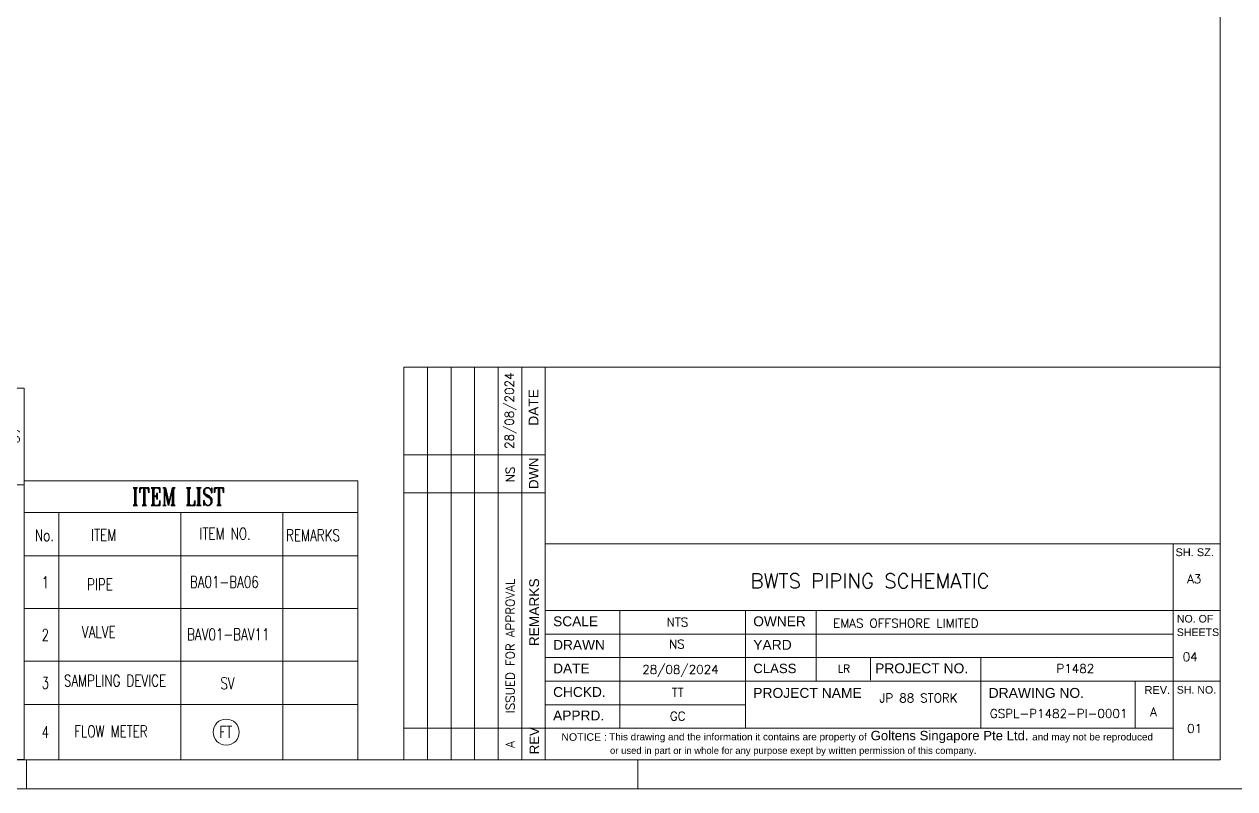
# Model space of a CAD drawing. Header units: millimetres. Extents: x 1638 to 3309, y -435 to 1865.
# Drawn here: x 1847.4 to 2055.1, y -434.9 to -303.8 of the extents above; entities that cross this region are included whole.
import ezdxf
from ezdxf.enums import TextEntityAlignment as Align

# ---------------------------------------------------------------- set-up
doc = ezdxf.new("R2010")
doc.units = ezdxf.units.MM
doc.linetypes.add('HIDDEN', pattern=[9.525, 6.35, -3.175])
doc.layers.add('ballast', color=1, linetype='HIDDEN', lineweight=25)
doc.layers.add('Template', color=7, linetype='Continuous', lineweight=0)
doc.styles.add('Annotations', font='romans.shx', dxfattribs={"width": 0.75, "height": 2})
doc.styles.add('Cadmatic Default Text', font='arial.ttf')
doc.styles.add('Headings', font='romant.shx', dxfattribs={"width": 0.75, "height": 3})
doc.styles.add('SEDS_Romans', font='romans.shx')

# ---------------------------------------------------------------- blocks, each defined once
blk = doc.blocks.new('Goltens_Isometric_A3_2_8')
at = {"layer": 'Template', "flags": 128}
for points in [[(415.01, 292.01), (415.01, 4.99)], [(275, 72.3), (299.24, 72.3)], [(275, 72.3), (275, 4.99)], [(279.04, 72.3), (279.04, 4.99)], [(283.08, 72.3), (283.08, 4.99)], [(287.12, 72.3), (287.12, 4.99)], [(291.16, 72.3), (291.16, 4.99)], [(295.2, 72.3), (295.2, 4.99)], [(299.24, 72.3), (415.01, 72.3)], [(299.24, 72.3), (299.24, 4.99)], [(415.01, 72.3), (415.01, 4.99)], [(275, 57.24), (299.24, 57.24)], [(275, 50.76), (299.24, 50.76)], [(299.24, 42.01), (415.01, 42.01)], [(406.93, 42.01), (406.93, 4.99)], [(299.24, 30.57), (415.01, 30.57)], [(312.02, 30.57), (312.02, 10.38)], [(333.56, 30.57), (333.56, 10.38)], [(345.68, 30.57), (345.68, 18.46)], [(299.24, 26.53), (406.93, 26.53)], [(299.24, 22.49), (406.93, 22.49)], [(355, 18.6), (355, 22.5)], [(373.95, 18.46), (373.95, 22.51)], [(299.24, 18.46), (415.01, 18.46)], [(373.95, 18.46), (373.95, 10.38)], [(400.39, 18.46), (400.39, 10.38)], [(299.24, 14.42), (333.56, 14.42)], [(299.24, 10.38), (275, 10.38)], [(299.24, 10.38), (406.93, 10.38)], [(415.01, 4.99), (4.99, 4.99)], [(210.25, 4.99), (210.25, 0)], [(275.01, 4.99), (299.24, 4.99)], [(299.24, 4.99), (415.01, 4.99)], [(315.12, 4.99), (315.12, 0)], [(420, 0), (0, 0)]]:
    blk.add_lwpolyline(points, dxfattribs=at)
at = {"layer": 'Template', "style": 'Cadmatic Default Text'}
for s, height, p in [('DATE', 1.683, (298.06, 62.26)), ('DWN', 1.617, (298.05, 51.41)), ('REMARKS', 1.683, (298.17, 24.45)), ('REV', 1.617, (298.16, 5.92))]:
    blk.add_text(s, height=height, rotation=90, dxfattribs=at).set_placement(p)
for s, height, p in [('SH. SZ.', 1.346, (407.34, 39.89)), ('NO. OF ', 1.3, (407.57, 28.51)), ('SHEETS', 1.3, (407.55, 26.19)), ('REV.', 1.346, (402.03, 16.27)), ('SH. NO.', 1.3, (407.55, 16.32)), ('NOTICE :', 1.292, (301.99, 8.23)), ('This drawing and the information it contains are property of', 1.213, (310.21, 8.31)), ('Goltens Singapore Pte Ltd.', 1.6154, (355.04, 8.32)), ('and may not be reproduced', 1.213, (382.75, 8.29)), ('or used in part or in whole for any purpose exept by written permission of this company.', 1.1631, (310.34, 5.99))]:
    blk.add_text(s, height=height, dxfattribs=at).set_placement(p)
for s, height, p in [('SCALE', 1.683, (300.58, 28.72)), ('OWNER', 1.683, (334.91, 28.72)), ('DRAWN', 1.683, (300.58, 24.68)), ('YARD', 1.7, (334.91, 24.68)), ('DATE', 1.683, (300.58, 20.64)), ('CLASS', 1.617, (334.91, 20.64)), ('PROJECT NO.', 1.7, (355.81, 20.65)), ('CHCKD.', 1.683, (300.58, 16.6)), ('PROJECT NAME', 1.7, (334.91, 16.44)), ('DRAWING NO.', 1.7, (375.29, 16.44)), ('APPRD.', 1.683, (300.58, 12.57))]:
    blk.add_text(s, height=height, dxfattribs=at).set_placement(p, align=Align.MIDDLE_LEFT)
blk = doc.blocks.new('SPEC')
at = {"layer": 'Template', "color": 7}
for p, q in [((1645, -362.72), (1849.86, -362.72)), ((1645, -362.72), (1645, -426.42)), ((1645, -362.72), (1710.87, -362.72)), ((1645, -362.72), (1710.87, -362.72)), ((1645, -362.72), (1725.87, -362.72)), ((1663, -362.72), (1663, -426.42)), ((1686, -362.72), (1686, -426.42)), ((1693.26, -362.72), (1693.26, -426.42)), ((1716.67, -362.72), (1716.67, -426.42)), ((1725.87, -362.72), (1817.05, -362.72)), ((1726.67, -362.72), (1726.67, -426.42)), ((1745.67, -362.72), (1745.67, -426.42)), ((1790.1, -362.72), (1790.1, -426.42)), ((1802.27, -362.72), (1802.27, -426.42)), ((1815.9, -362.72), (1815.9, -426.42)), ((1837.11, -362.72), (1837.11, -426.42)), ((1849.86, -362.72), (1849.86, -426.42)), ((1663, -368.24), (1686, -368.24)), ((1675, -368.24), (1675, -426.42)), ((1693.26, -368.24), (1716.67, -368.24)), ((1703.26, -368.24), (1703.26, -426.42)), ((1726.67, -368.24), (1790.1, -368.24)), ((1762.67, -368.24), (1762.67, -426.42)), ((1779.17, -368.24), (1779.17, -426.42)), ((1815.9, -368.24), (1837.11, -368.24)), ((1815.9, -373.77), (1837.11, -373.77)), ((1825.36, -373.77), (1825.36, -426.42)), ((1645, -379.3), (1849.86, -379.3)), ((1716.67, -393.09), (1790.1, -393.09)), ((1716.67, -404.22), (1779.17, -404.22)), ((1779.17, -404.22), (1815.9, -404.22)), ((1825.36, -404.22), (1837.11, -404.22)), ((1716.67, -414.61), (1726.67, -414.61)), ((1815.9, -414.11), (1825.36, -414.11)), ((1645, -426.42), (1849.86, -426.42))]:
    blk.add_line(p, q, dxfattribs=at)
at = {"layer": 'Template', "color": 7, "style": 'Annotations', "width": 0.75}
for s, p in [('JIS 5K', (1780.24, -386.43)), ('/PN10', (1781.08, -390.15))]:
    blk.add_text(s, height=2, dxfattribs=at).set_placement(p)
at = {"layer": 'Template', "color": 7, "char_height": 2, "attachment_point": 5, "style": 'Annotations'}
for s, insert, width in [('DESIGN CONDITION', (1674.5, -365.48), 21), (' TESTING', (1704.96, -365.48), 21.4147), ('PIPE', (1736.17, -365.48), 15), ('FITTINGS/FLANGE', (1767.42, -365.48), 39.4984), ('VALVE ', (1825.36, -365.48), 19.4977), ('NOM.\\PDIA.', (1721.67, -371.01), 9), ('SYSTEM', (1654, -371.01), 16), ('PRESSURE\\P(bar)', (1669, -373.77), 11.9), ('TEMP.\\P(%%DC)', (1680.5, -373.77), 9), ('CLASS', (1689.59, -371.01), 16.5817), ('PRESSURE\\P(bar)', (1709.96, -373.77), 13.2147), ('MATERIAL & \\PSCHEDULE', (1736.17, -373.77), 18.8), ('MATERIAL\\P(FITTINGS)', (1754.17, -373.77), 16), ('MATERIAL\\P(FLANGES)', (1770.92, -373.77), 15.4984), ('FLANGE RATING', (1784.17, -373.77), 8), ('GASKET ', (1796.33, -371.01), 10.4462), ('COATING', (1808.69, -371.01), 12), ('MATERIAL', (1825.36, -371.01), 19.4977), ('REMARKS', (1844.61, -371.01), 11), ('MEDIUM', (1698.26, -373.77), 8), ('BODY', (1820.45, -376.79), 9), ('TRIM', (1830.86, -376.53), 8.4977), ('\\P300A TO 600A', (1721.82, -384.99), 8), ('JIS G3454\\PSTPG370,Sch40', (1735.56, -386.65), 17), ('JIS G3454\\PSTPG370    \\P\\P\\P\\P\\P  ', (1754.44, -395.16), 17), ('JIS B2220\\PSF440     \\P\\P\\P\\P\\P  ', (1770.15, -395.53), 17), ('NON ASBESTOS', (1796.3, -392.28), 10.4462), ('HOT-DIP\\PGALVANIZED', (1809.06, -392.28), 10.4462), ('      AL.  BRONZE', (1831.61, -393.83), 10.4462), ('\\P200A TO 250A', (1722, -397.23), 8), ('JIS G3454\\PSTPG370,Sch40', (1735.56, -398.73), 17), ('JIS G3454\\PSTPG370    \\P\\P\\P\\P\\P  ', (1754.44, -406.65), 17), ('JIS B2220\\PSF440     \\P\\P\\P\\P\\P  ', (1770.15, -407.02), 17), ('JIS 5K/ PN10', (1784.76, -399.15), 9.7244), ('CAST IRON', (1820.22, -397.89), 10.4462), ('BWTS', (1654, -403.27), 17), ('6', (1668.27, -403.27), 3), ('AMB', (1680.27, -403.27), 3), ('III', (1688.5, -403.27), 3), ('WATER', (1698.26, -403.27), 8), ('9', (1709.02, -403.59), 3), ('\\P50A TO 150A', (1721.61, -407.87), 8), ('JIS G3454\\PSTPG370,Sch40', (1736.77, -414.3), 17), ('JIS G3454\\PSTPG370    \\P\\P\\P\\P\\P  ', (1754.44, -423.22), 17), ('JIS B2220\\PSF440     \\P\\P\\P\\P\\P  ', (1770.15, -423.59), 17), ('JIS 5K/ PN10', (1784.59, -415.51), 11.6403), ('NON ASBESTOS', (1796.3, -415.27), 10.4462), ('HOT-DIP\\PGALVANIZED', (1809.06, -414.49), 10.4462), ('BRONZE', (1831.5, -415.28), 10.4462), ('\\P15A TO 40A', (1721.7, -418.59), 8), ('BRONZE', (1820.53, -420.3), 10.4462)]:
    blk.add_mtext(s, dxfattribs=dict(at, insert=insert, width=width))
blk = doc.blocks.new('ITEM')
at = {"layer": 'Template', "color": 7}
for p, q in [((1991.31, -310.04), (2048.51, -310.04)), ((1991.31, -310.04), (1991.31, -357.85)), ((2048.51, -310.04), (2048.51, -357.85)), ((1991.31, -315.48), (2048.51, -315.48)), ((1997.25, -315.48), (1997.25, -357.85)), ((2018.19, -315.48), (2018.19, -357.85)), ((2035.69, -315.48), (2035.69, -357.85)), ((1991.31, -322.92), (2048.51, -322.92)), ((1991.31, -331.94), (2048.51, -331.94)), ((1991.31, -340.96), (2048.51, -340.96)), ((1991.31, -348.41), (2048.51, -348.41)), ((1991.31, -357.85), (2048.51, -357.85))]:
    blk.add_line(p, q, dxfattribs=at)
blk.add_circle((2025.95, -353.13), 2.24, dxfattribs=at)
for s, insert, char_height, width, attachment_point, style in [('ITEM LIST', (2017.73, -312.76), 3, 79.9872, 5, 'Headings'), ('No.', (1993.14, -319.36), 2, 72.5, 4, 'Annotations'), ('ITEM', (2002.78, -319.32), 2, 72.5, 4, 'Annotations'), ('ITEM NO.', (2021.37, -319.12), 2, 72.5, 4, 'Annotations'), ('REMARKS', (2036.21, -319.36), 2, 72.5, 4, 'Annotations'), ('1', (1994.28, -327.43), 2, 72.5, 4, 'Annotations'), ('PIPE', (2002.08, -327.81), 2, 72.5, 4, 'Annotations'), ('BA01-BA06', (2019.72, -327.36), 2, 72.5, 4, 'Annotations'), ('2', (1994.28, -336.45), 2, 72.5, 4, 'Annotations'), ('VALVE', (2001.2, -335.96), 2, 72.5, 4, 'Annotations'), ('BAV01-BAV11', (2019.24, -336.37), 2, 72.5, 4, 'Annotations'), ('3', (1994.28, -344.68), 2, 72.5, 4, 'Annotations'), ('SAMPLING DEVICE', (1998.11, -344.3), 2, 72.5, 4, 'Annotations'), ('SV', (2024.96, -344.73), 2, 72.5, 4, 'Annotations'), ('4', (1994.28, -353.13), 2, 72.5, 4, 'Annotations'), ('FLOW METER', (1999.88, -353), 2, 72.5, 4, 'Annotations'), ('FT', (2024.77, -353.13), 2, 72.5, 4, 'Annotations')]:
    blk.add_mtext(s, dxfattribs=dict(at, insert=insert, char_height=char_height, width=width, attachment_point=attachment_point, style=style))

msp = doc.modelspace()

# ---------------------------------------------------------------- block references
at = {"layer": 'ballast'}
for name, p in [('SPEC', (-2.45, -3.45)), ('ITEM', (-143.89, -72.03))]:
    msp.add_blockref(name, p, dxfattribs=at)
at = {"layer": 'Template', "ltscale": 1.5}
msp.add_blockref('Goltens_Isometric_A3_2_8', (1637.56, -434.87), dxfattribs=at)

# ---------------------------------------------------------------- texts
at = {"char_height": 1.5, "attachment_point": 5, "rotation": 90, "style": 'SEDS_Romans'}
for s, insert, width in [('28/08/2024', (1930.88, -370.04), 7.6579), ('NS', (1930.79, -380.98), 7.6579), ('ISSUED FOR APPROVAL', (1930.79, -410.4), 39.094), ('A', (1930.79, -427.28), 7.6579)]:
    msp.add_mtext(s, dxfattribs=dict(at, insert=insert, width=width))
at = {"attachment_point": 5, "style": 'SEDS_Romans'}
for s, insert, char_height, width in [('BWTS PIPING SCHEMATIC', (1992.51, -399.23), 2.5, 55.554), ('A3', (2048.09, -398.89), 1.5, 7.6579), ('NTS', (1959.46, -406.29), 1.5, 7.6579), ('EMAS OFFSHORE LIMITED ', (1998.64, -406.48), 1.5, 30.9397), ('NS', (1959.36, -410.06), 1.5, 7.6579), ('04', (2047.42, -412.25), 1.5, 7.6579), ('28/08/2024', (1959.98, -414.67), 1.5, 7.6579), ('LR', (1988.02, -414.25), 1.308, 7.6579), ('TT', (1959.51, -418.37), 1.5, 7.6579), ('JP 88 STORK', (2000.81, -419.31), 1.5, 30.9397), ('GSPL-P1482-PI-0001', (2024.85, -421.98), 1.5, 7.6579), ('A', (2041.11, -421.69), 1.5, 7.6579), ('GC', (1959.51, -422.41), 1.5, 7.6579), ('01', (2048.18, -424.53), 1.5, 7.6579)]:
    msp.add_mtext(s, dxfattribs=dict(at, insert=insert, char_height=char_height, width=width))
at = {"insert": (2027.71, -414.26), "char_height": 1.5, "attachment_point": 5, "style": 'SEDS_Romans'}
msp.add_mtext('\\pt6;P1482', dxfattribs=at)

doc.saveas('drawing.dxf')
